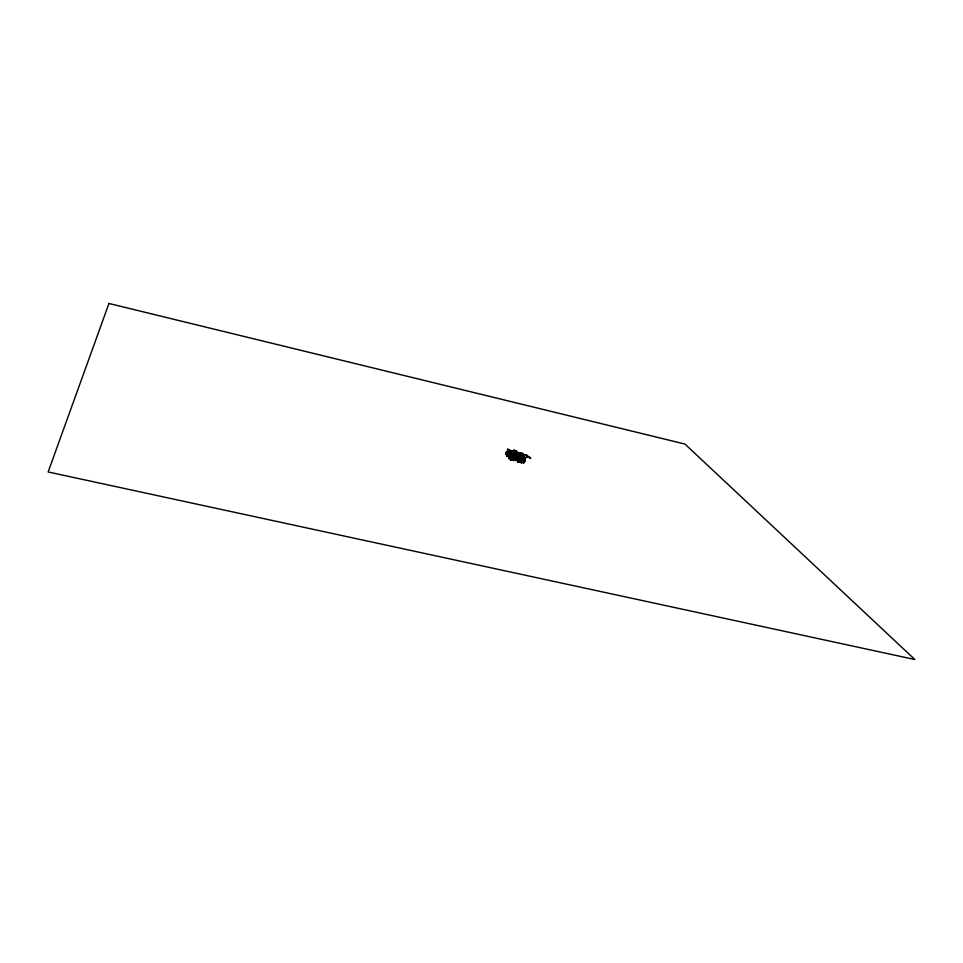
<?xml version="1.0" encoding="UTF-8"?>
<svg xmlns="http://www.w3.org/2000/svg" width="963" height="963" viewBox="0 0 963 963"><rect width="100%" height="100%" fill="white"/><g stroke="black" fill="none" stroke-linecap="round" stroke-linejoin="round"><path stroke-width="1.44" d="M509.583 456.655L508.958 458.424L511.473 453.489L509.258 457.882L510.655 456.57L509.523 457.521L509.21 454.945M510.366 459.989L511.606 456.306L510.294 459.953L511.666 457.967L511.233 455.475L511.437 459.857L512.858 455.993L512.533 458.761L514.507 455.27L515.386 455.294L515.59 456.606L515.361 453.958M512.641 460.29L513.267 455.981L513.387 458.268L514.868 454.343L515 456.931L514.988 454.765L514.35 457.906L512.581 460.29L517.865 454.428L517.745 453.2L517.372 456.089M513.411 458.244L513.821 455.33L513.797 458.232L515.614 455.246M513.147 459.724L514.495 457.04L514.134 454.705L514.411 457.906L513.086 459.676L514.001 458.918M514.964 456.655L514.868 454.343M517.408 459.158L517.083 456.606M513.183 459.929L515.47 455.186L512.087 459.857L514.374 455.102L517.697 454.476L518.058 456.992L517.757 454.44L513.821 455.523L512.605 457.569L514.013 457.931L513.917 455.018L513.941 456.968L512.147 459.893M520.249 459.267L519.96 455.74M521.296 458.183L521.633 462.384L523.92 458.978L521.344 462.962L521.296 458.183L521.284 462.926M508.344 452.995L508.404 455.583L509.909 453.705L508.524 455.884L508.344 452.995L508.464 455.848M509.909 453.705L508.849 455.054L510.029 452.923L508.524 454.067L510.33 452.273L508.837 453.754L508.741 455.246L508.729 452.369L508.994 454.175L507.188 456.462M510.125 454.572C509.583 450.889 514.856 448.818 517.107 451.731L514.182 450.359L511.172 451.587L508.825 456.318L508.982 455.258L508.657 458.015L510.92 455.114L509.198 456.101L508.452 458.448L509.21 458.629C509.234 455.005 513.327 452.357 509.523 455.463M511.798 455.547C514.254 450.865 510.896 456.98 511.63 459.002C510.98 458.4 513.989 450.901 515.012 454.295C514.724 450.648 511.955 455.487 512.135 456.931C518.022 452.273 511.678 456.98 513.014 457.762C514.398 455.174 512.978 457.112 515.085 454.789M512.858 455.993L512.798 453.669L512.906 456.45M518.479 454.091L518.539 456.667L520.128 455.078L518.612 456.871L518.479 454.091L517.974 458.629L516.252 460.182L516.866 456.919L516.541 459.676L515.951 457.606L516.132 460.495M522.825 461.253L522.608 459.507L522.668 462.12M510.125 453.669L510.029 454.416M523.403 454.259L521.308 453.007L518.84 453.224L516.962 454.825L516.409 457.088L516.926 454.717L518.84 453.224L521.308 452.971L523.403 454.259C519.551 450.479 516.746 455.09 515.061 458.111M516.987 459.507C516.349 455.776 521.717 453.573 524.016 456.558L520.237 455.246L516.589 458.484L517.48 456.161L517.023 453.549M516.975 459.303L517.938 457.485L516.252 460.182L517.974 458.629L518.6 455.306L518.66 456.667M527.76 456.053C525.666 453.344 520.971 455.198 520.754 458.087C521.079 454.825 525.714 453.489 527.76 456.053C525.473 452.971 520.128 455.523 520.742 458.797M511.076 454.103L510.486 450.515L507.332 449.288C512.039 450.118 513.026 455.222 511.16 457.545C510.534 461.879 512.34 454.729 513.243 453.404M513.821 458.219L514.17 456.811L512.954 459.941L515.157 455.547L513.243 457.389L515.157 455.547M516.337 460.121L518.563 458.388L517.047 460.507L518.118 458.845L517.817 456.257L516.71 459.014L517.938 457.485M521.452 461.771L522.825 459.965L521.38 461.759L522.223 458.677L520.068 453.862L517.974 453.609L514.254 458.629M524.606 460.711C525.401 454.079 519.189 457.449 520.682 455.391M508.729 452.369L506.983 456.366M507.91 455.92L507.766 453.019L507.26 455.776L507.369 453.657L507.128 455.234L508.933 452.803L508.789 455.282L508.861 453.14L508.958 453.79M508.982 455.258L508.97 457.437L509.246 455.944L511.678 453.609L509.186 456.679M511.473 453.489C508.175 457.016 511.1 458.629 510.318 452.875M510.571 458.833L511.835 454.319L511.654 456.426L510.378 457.882L513.195 453.958M510.33 452.273L507.2 455.764L507.862 453.669M511.365 459.82L511.931 457.016L511.907 459.182M510.703 458.785L512.798 453.669M512.376 459.52L513.267 455.981M514.507 456.005L514.411 454.62L514.483 455.258M516.686 457.244C515.759 461.433 515.133 460.133 516.866 456.919M508.873 455.114L508.994 454.079M509.571 456.041L510.426 452.935L508.693 456.245M510.859 458.448C511.401 455.162 513.977 453.525 510.763 458.809M511.04 456.751C512.328 461.746 509.921 455.824 511.666 456.402M511.81 457.702C510.956 461.807 514.663 453.477 512.749 458.123M516.866 459.845L516.818 457.882L518.034 456.691M512.677 457.581C513.014 454.668 519.093 452.706 519.394 456.113L518.672 454.705L513.58 460.121L516.758 456.245L516.806 453.862L518.395 457.618L517.552 460.952L519.117 459.086L519.25 457.341L518.973 458.906L520.417 457.112L519.045 458.906M517.613 456.318L518.696 454.524L515.662 460.073L515.723 457.919L515.626 460.073M517.564 462.059L520.201 458.147L517.625 462.096L518.058 457.533L516.842 454.777L514.182 454.091L512.629 455.8M518.299 459.279L517.925 461.506L520.345 455.222L518.84 457.317L520.345 455.222M512.882 457.979L512.966 456.643M513.785 456.486L513.448 459.435L512.689 459.255L514.459 455.246M515.085 459.002L517.588 455.944L517.745 453.2M519.274 459.676C520.646 457.353 520.887 456.101 519.37 459.074C516.481 461.867 518.455 457.967 517.841 461.458M519.851 461.361L522.56 456.522L519.767 462.36L522.584 458.569L521.091 460.434L522.247 458.28L521.573 455.523L518.66 453.513L516.601 455.487L517.456 454.03M515.53 459.495L517.998 454.488M519.37 459.074L518.937 460.097L519.623 456.005M519.839 462.36L522.078 457.81L519.358 461.722L522.078 457.81M518.913 457.353L519.647 456.029L519.081 461.253L518.901 458.641L517.745 460.892M509.102 455.463C510.137 448.289 508.416 459.122 510.041 453.982M509.884 455.066L509.824 452.49L510.005 453.766M511.233 455.475C510.968 459.507 513.845 455.704 511.907 458.087M512.894 456.041C514.037 452.598 510.679 456.113 512.761 455.318M514.543 456.811L514.134 454.705M522.789 461.253L522.608 459.507M522.235 462.421L521.874 459.869M511.546 456.522L511.57 458.027M514.627 454.307L514.964 456.859M519.346 459.52L520.189 456.667M514.073 457.497L513.652 456.113L513.773 457.341L515.121 455.631L513.219 457.882M509.391 455.391L509.078 452.827M511.281 459.52L510.98 456.931L509.969 458.256M512.388 454.717L512.051 457.774L512.196 455.692L511.389 456.992L512.4 456.366L512.063 454.006M516.324 459.736L515.951 457.606M517.36 455.896L517.36 454.813M519.791 459.58L519.466 457.028M521.669 460.109L521.657 460.735M507.874 454.018L507.308 455.8M510.077 457.184C509.752 454.548 512.665 450.816 509.848 454.945M519.514 458.918L519.25 457.341M508.897 453.934L508.813 454.656M517.865 455.788C518.431 453.766 516.421 457.329 516.806 453.862M513.315 458.039L513.821 455.33M508.007 455.463L507.983 452.706M519.454 459.339L520.201 458.147M511.931 457.016L510.799 457.87L513.183 454.62L509.957 453.284L513.147 454.536L513.953 457.931M515.855 457.269C518.816 452.971 512.232 453.874 511.341 457.148M507.248 455.571L508.56 453.429L507.838 454.596M514.952 455.005C513.845 457.281 513.592 456.727 514.976 455.571M508.596 457.979C510.932 455.764 511.654 450.203 510.522 455.86M511.413 454.428C511.425 449.468 512.051 456.005 510.751 455.968C513.014 451.599 507.742 457.798 510.209 455.619M518.082 456.98L517.757 454.44L519.803 455.752L517.697 454.476M514.868 454.006L517.793 456.029L518.527 461.554L518.166 458.942L517.408 460.735M520.429 461.313C522.969 459.616 522.777 453.693 518.648 453.513M524.943 461.036L523.824 462.493L525.064 460.218L524.101 457.088L521.513 455.752L520.875 456.883M511.991 456.763C512.798 461.578 512.172 456.041 512.039 457.714M511.148 455.186L510.643 452.622M514.447 457.269L514.663 454.801M518.467 461.59L518.166 459.002M511.004 455.15L510.908 451.19L508.007 449.191M517.516 456.968L516.794 453.031L513.628 451.803C520.73 451.996 516.252 460.145 516.95 458.304M522.175 457.112L521.188 457.618L520.08 461.181L519.334 461C519.803 455.968 523.679 456.534 520.983 460.627M515.482 456.546L514.724 455.174L515.386 455.294M522.151 460.422C522.608 455.993 521.344 460.41 522.825 459.965M513.496 455.668C513.736 457.81 514.134 456.173 514.519 457.016M512.545 457.967L512.725 456.414L511.702 459.243M511.437 454.861L511.377 452.285M513.881 457.931L514.796 455.463M518.961 461.253L519.334 458.906M508.488 450.455L506.598 454.572L505.84 454.404C505.599 452.935 508.524 448.132 508.693 451.755L508.127 450.299L506.225 454.488M512.894 457.1C514.013 451.587 512.485 457.076 515.217 455.174M516.938 458.749L519.623 454.331L515.337 460.651M519.707 461.096L521.669 456.992M512.509 457.016L513.761 453.501L514.808 452.983M520.814 456.618L519.213 458.532M517.408 457.305L517.071 458.46M530.637 458.304C528.326 455.294 523.15 457.858 523.583 461.048C523.138 457.377 528.41 455.415 530.637 458.304C527.423 454.717 523.872 458.689 522.777 461.47M507.332 455.174L508.825 453.585L507.597 455.355M510.149 455.884L511.678 453.609L509.957 455.487M521.127 460.278L523.065 457.269L520.802 460.073L522.247 458.28L521.38 456.919M509.583 456.992L508.741 456.835L510.884 454.115M510.438 457.919L511.678 456.029M514.086 457.281L513.544 457.762M516.216 456.474L515.241 457.75L516.746 455.487L513.652 460.121M515.723 457.196L516.649 456.197L516.012 456.281M519.623 454.331L517.95 457.22M519.839 457.425L518.178 459.507L520.899 455.824L518.25 459.544M521.188 458.701L522.56 456.522M522.861 460.808L521.633 462.384M524.498 460.663L523.041 462.83M507.657 454.608L508.56 453.429M510.45 453.898L511.341 455.8C510.92 453.91 509.656 454.428 511.594 452.718M513.484 457.606L514.386 455.824L512.834 457.654M512.027 456.281L512.256 454.548M515.337 457.991L516.216 457.305L514.687 459.038L517.239 456.233M515.205 459.002L516.601 457.196L515.277 458.629M515.65 458.111L516.216 457.22M509.15 455.631L510.209 454.127M514.687 459.038L516.108 456.45L515.193 457.642M517.576 454.729L515.903 456.907M516.662 458.496L517.613 457.293M519.189 454.801L518.046 456.402M517.107 460.543L518.563 458.388M518.6 459.556L517.613 460.952L518.78 459.363M519.021 459.893L519.394 458.906M519.334 461.951L521.501 458.448M520.706 461.229L521.308 460.555M522.584 458.569L520.947 460.41M523.029 461.53L524.426 459.736L522.861 461.47M522.464 461.133L523.92 458.978M523.607 463.239L525.028 461.421M507.2 455.234L507.405 454.62M507.585 454.596L508.933 452.803M507.381 456.089L510.029 452.923M511.654 455.896L511.919 455.114L511.762 455.896M517.239 456.402L518.6 455.306M510.51 455.162L509.066 456.835M510.727 456.161L512.28 454.632M518.672 456.871L520.128 455.078M521.609 459.062L523.065 457.269M512.123 455.752L511.859 455.583M513.002 457.545C515.53 452.959 513.074 459.435 512.725 456.414M517.673 460.892L519.081 459.146L518.588 459.556M510.498 453.561L508.885 455.848M510.462 453.392C510.643 450.299 515.313 449.396 517.107 451.731M521.549 459.062L522.247 458.28L521.657 456.883M505.972 454.235L507.284 452.983L505.792 454.464M507.152 454.163L508.765 452.478L507.26 453.982M515.024 454.861L516.698 453.2L515.578 454.404M515.843 455.728L517.312 454.247M517.444 458.508L518.395 457.618M520.851 455.968L519.406 457.702M516.445 456.33L517.227 455.09L516.373 456.065M513.231 454.524L513.989 455.993L512.725 457.846M508.873 457.377L510.053 455.824L508.909 456.98M510.703 454.873L511.136 454.488M520.574 456.173L519.466 457.618L520.417 457.112M512.785 455.066L512.22 455.944M513.893 457.184L514.338 456.534M517.516 455.944L518.816 454.741M509.415 455.138L510.041 454.199M506.165 453.862C509.523 450.046 503.3 456.944 507.284 452.983M519.924 461.217L521.814 459.532M510.643 459.387L511.678 457.967M517.649 455.752L518.347 455.367M515.711 456.474L514.122 458.713L515.361 457.569M517.384 456.631L518.046 455.956M512.316 455.956L510.739 458.075M524.053 462.481C525.87 460.194 524.606 455.968 521.501 455.752M510.137 457.919L511.124 456.546M520.02 461.024L521.38 459.556M521.248 460.266L522.163 459.074L520.61 461.169M513.712 455.968L514.218 455.258L514.23 456.727M514.194 456.691L512.954 457.919M511.004 455.607L512.172 454.355M507.633 455.222L508.44 454.211M520.959 460.23L522.163 459.074M506.273 453.669L507.67 452.357M507.417 454.115L508.765 452.478M507.489 455.908L508.849 454.343M510.258 457.738L510.968 457.305M512.424 455.668L514.314 453.958M512.918 455.27L513.821 454.343M515.301 454.512L516.698 453.2M514.603 455.427L514.122 456.546M519.49 458.749L520.321 457.906M514.11 458.484L513.026 459.568M517.998 457.642L517.637 458.147L519.141 456.667M518.07 455.138L518.696 454.524M523.716 460.338L524.426 459.736M509.511 457.533L510.655 456.57M517.287 457.016L517.071 456.823M510.053 455.824L508.982 456.462M520.273 458.34L520.971 457.822M519.827 459.17L520.562 459.231M520.321 458.075L520.935 458.147M519.635 455.379L517.95 456.811M524.016 456.558L521.079 455.21L518.226 456.787M510.631 453.188L512.051 453.537M516.782 454.777L516.878 455.439M511.967 453.549L512.689 454.055M514.302 451.707L516.337 452.466M516.204 452.478L516.89 453.031M517.637 454.476L516.71 453.043M513.676 455.21L512.713 455.018M512.135 457.497L512.689 458.93M513.002 455.607L513.339 456.438M514.411 456.378L514.23 455.306M510.005 454.632L510.378 455.583M509.174 456.113L509.812 456.245M512.846 457.208L513.375 457.172M520.694 458.809L520.08 458.665M520.453 459.556L519.791 459.387M507.188 452.213L506.586 452.068M506.971 452.959L506.297 452.803M513.496 454.741L512.882 454.596M506.767 453.754L506.044 453.585M513.267 455.487L512.593 455.33M513.062 456.281L512.34 456.113M517.408 458.099L516.686 457.931M513.616 458.605L512.894 458.436M509.379 457.798L508.657 457.63M520.249 460.35L519.526 460.182M506.418 452.49L507.068 452.646M513.917 457.485L513.363 457.365M511.052 456.402L511.004 455.788L511.088 456.414M518.804 454.632L519.394 456.113M514.435 452.827L515.012 454.295M514.17 457.16L513.255 456.883M518.491 454.765L519.803 455.752M518.901 458.641L519.033 459.279M509.824 452.49L510.029 453.549M515.422 455.559L515.59 456.606M511.172 454.753L511.341 455.8M508.524 450.72L508.693 451.755M513.989 455.993L514.17 456.811M513.315 456.257L513.11 456.594M108.951 303.477L48.15 471.966L914.85 659.523L684.958 444.063L108.951 303.477M513.171 455.884L513.171 455.884"/></g></svg>
